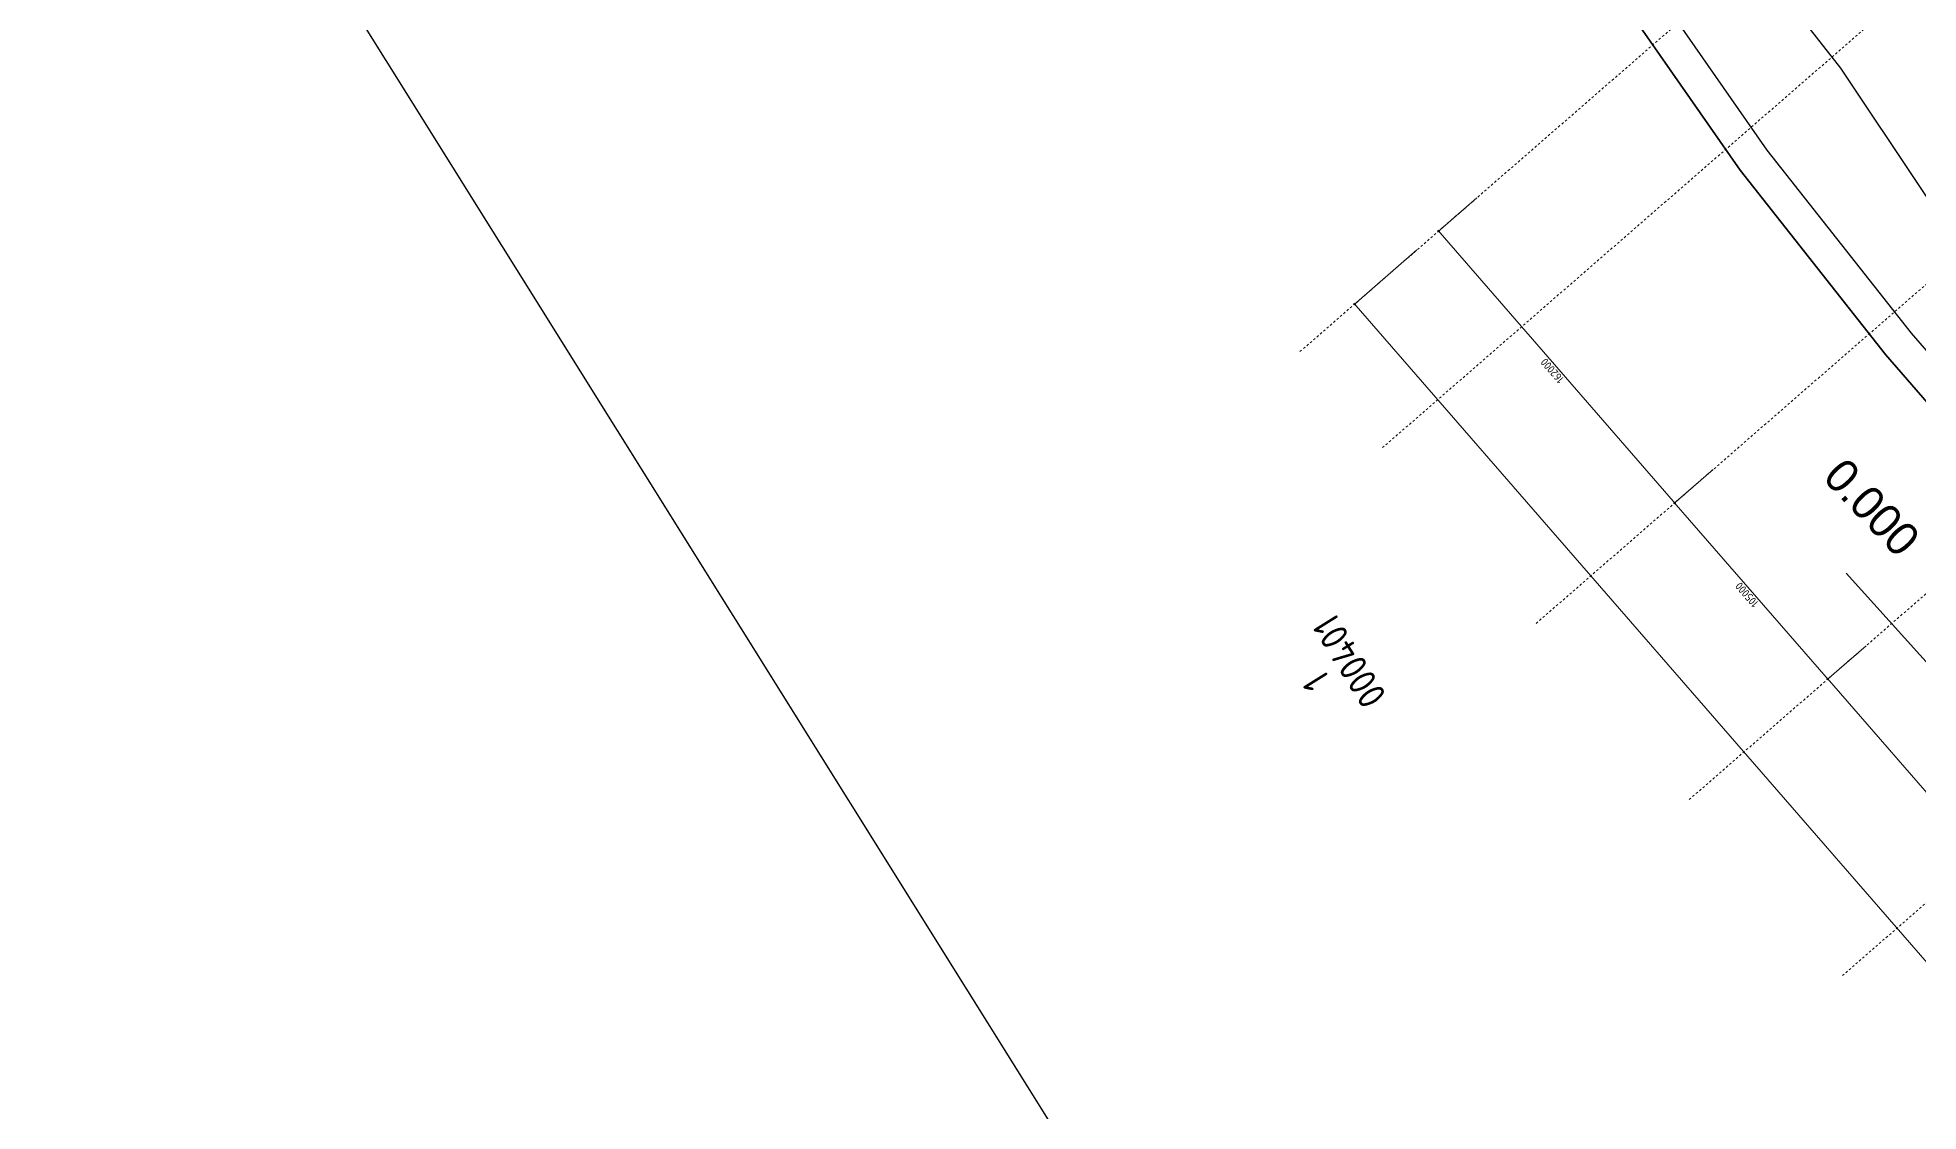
# Model space of a CAD drawing. Header units: metres. Extents: x 507649 to 508899, y 6966965 to 6967377.
# Drawn here: x 507649 to 507733.6, y 6967167.9 to 6967216.2 of the extents above; entities that cross this region are included whole.
import ezdxf

# ---------------------------------------------------------------- set-up
doc = ezdxf.new("R2010")
doc.units = ezdxf.units.M
doc.header["$PDMODE"] = 1
doc.linetypes.add('CENTER', pattern=[20, 12.5, -2.5, 2.5, -2.5])
doc.linetypes.add('Grid Line', pattern=[2.1, 1.2, -0.3, 0.3, -0.3])
doc.layers.get('DEFPOINTS').update_dxf_attribs({"color": 11})
for name, color, linetype in [('C_ALIGNMENT', 3, 'CENTER'), ('C_TEXT_2.5', 7, 'Continuous'), ('mga2020bdy', 252, 'Continuous'), ('mga2020DR_UNLINED', 252, 'Continuous'), ('TOPO_BANK', 252, 'Continuous')]:
    doc.layers.add(name, color=color, linetype=linetype)
doc.layers.add('D_UG_PIPES', color=252, linetype='EXIST_SWD', lineweight=0)
doc.layers.add('G-ANNO-TEXT', color=47, linetype='Continuous', lineweight=5, plot=False)
doc.layers.add('S-GRID', color=47, linetype='Continuous', lineweight=5, plot=False)
doc.layers.add('VPORTS_FRAMES', color=11, linetype='Continuous', plot=False)
doc.styles.add('Annotative', font='txt')
doc.styles.add('Arial Narrow', font='ISOCP.shx', dxfattribs={"height": 125})
doc.styles.add('Arial_1', font='ISOCP.shx', dxfattribs={"height": 360})
doc.styles.get("Standard").update_dxf_attribs({"font": 'ARIALN.TTF'})
doc.linetypes.add('EXIST_SWD', pattern='A,5,-2.5,5,-2,["SWD",Standard,S=2.5,R=0,X=0,Y=-1.25],-8,5,-2.5,5,-2.5', length=37.5)
doc.dimstyles.new('2_5-CON-Diagonal-_mm__O', dxfattribs={"dimscale": 30.48, "dimtxt": 127.532425, "dimasz": 2.46063, "dimexe": 1.64042, "dimexo": 0.0625, "dimgap": 2.46063, "dimtad": 1, "dimdec": 0, "dimlfac": 10, "dimzin": 0, "dimdsep": 46, "dimtxsty": 'Arial_1', "dimblk1": 'OBLIQUE', "dimblk2": 'OBLIQUE', "dimsah": 1, "dimcen": 0.09, "dimdle": 1.64042, "dimazin": 0, "dimtfac": 1, "dimtdec": 4, "dimtix": 1, "dimtmove": 0, "dimatfit": 3, "dimfxl": 8.2021, "dimfxlon": 1, "dimtvp": 1, "dimtfill": 1, "dimtolj": 1, "dimtzin": 0, "dimlwd": 15, "dimlwe": 15, "dimarcsym": 2})

# ---------------------------------------------------------------- blocks, each defined once
blk = doc.blocks.new('XD_HATCH')
at = {"layer": 'VPORTS_FRAMES'}
blk.add_lwpolyline([(507821.282, 6966964.794), (507649.023, 6967240.319), (507863.311, 6967374.293), (508035.571, 6967098.768)], close=True, dxfattribs=at)
blk = doc.blocks.new('XE_SURVEY')
at = {"layer": 'D_UG_PIPES', "flags": 128}
blk.add_lwpolyline([(507730.39, 6967192.149), (507734.956, 6967187.093), (507748.424, 6967172.325), (507762.335, 6967157.828), (507776.089, 6967143.52), (507789.792, 6967128.719), (507803.398, 6967114.121), (507817.013, 6967099.51), (507829.191, 6967086.966), (507847.66, 6967072.393), (507863.731, 6967060.243), (507881.366, 6967049.225), (507899.904, 6967040.191)], dxfattribs=at)
at = {"layer": 'mga2020bdy'}
blk.add_polyline3d([(507741.448, 6967191.296, 2.95), (507732.158, 6967201.984, 2.908), (507725.624, 6967210.28, 2.942), (507718.425, 6967220.62, 3.001), (507719.655, 6967221.477, 3.001), (507723.614, 6967223.282, 4.711), (507719.388, 6967229.717, 4.479), (507719.413, 6967229.941, 4.329), (507720.049, 6967230.404, 4.321), (507721.279, 6967231.211, 4.304), (507722.359, 6967232.424, 4.343), (507722.591, 6967232.607, 4.347), (507725.12, 6967234.215, 4.399), (507729.394, 6967236.807, 4.457), (507733.025, 6967239.048, 4.469), (507736.099, 6967240.948, 4.453)], dxfattribs=at)
at = {"layer": 'mga2020DR_UNLINED'}
for points in [[(507719.655, 6967221.477, 3.001), (507726.83, 6967211.173, 2.942), (507733.314, 6967202.941, 2.908), (507742.556, 6967192.306, 2.95), (507748.036, 6967186.574, 2.922), (507759.449, 6967174.233, 2.823), (507766.835, 6967165.905, 2.91), (507776.754, 6967155.916, 2.926), (507782.976, 6967149.165, 2.841), (507792.845, 6967138.935, 2.836), (507799.31, 6967131.655, 2.706), (507808.649, 6967121.772, 2.696), (507816.116, 6967114.832, 2.686), (507823.987, 6967105.773, 2.549), (507829.108, 6967100.656, 2.613), (507837.266, 6967092.595, 2.659), (507844.835, 6967085.994, 2.546), (507855.938, 6967076.896, 2.622), (507862.665, 6967071.986, 2.527), (507870.951, 6967065.735, 2.562), (507888.287, 6967056.493, 2.548), (507894.371, 6967052.844, 2.434), (507903.927, 6967049.994, 2.542)], [(507718.425, 6967220.62, 3.001), (507725.624, 6967210.28, 2.942), (507732.158, 6967201.984, 2.908), (507741.448, 6967191.296, 2.95), (507746.943, 6967185.547, 2.922), (507758.338, 6967173.226, 2.823), (507765.741, 6967164.879, 2.91), (507775.67, 6967154.879, 2.926), (507781.885, 6967148.136, 2.841), (507791.744, 6967137.916, 2.836), (507798.204, 6967130.642, 2.706), (507807.592, 6967120.707, 2.696), (507815.036, 6967113.788, 2.686), (507822.89, 6967104.75, 2.549), (507828.052, 6967099.593, 2.613), (507836.245, 6967091.495, 2.659), (507843.867, 6967084.849, 2.546), (507855.02, 6967075.71, 2.622), (507861.771, 6967070.782, 2.527), (507870.142, 6967064.468, 2.562), (507887.548, 6967055.187, 2.548), (507893.762, 6967051.462, 2.434), (507903.498, 6967048.557, 2.542)]]:
    blk.add_polyline3d(points, dxfattribs=at)
at = {"layer": 'TOPO_BANK'}
blk.add_polyline3d([(507723.895, 6967222.829, 4.371), (507730.134, 6967214.871, 4.105), (507737.489, 6967203.859, 3.688), (507743.512, 6967195.586, 3.655), (507750.898, 6967187.875, 3.554), (507760.503, 6967177.016, 3.598), (507770.647, 6967167.036, 3.639), (507777.921, 6967158.471, 3.477), (507785.998, 6967150.322, 3.457), (507794.026, 6967141.443, 3.458), (507803.174, 6967132.304, 3.515), (507810.571, 6967124.666, 3.543), (507819.277, 6967116.234, 3.546), (507826.23, 6967109.289, 3.707), (507832.809, 6967102.051, 3.721)], dxfattribs=at)
blk = doc.blocks.new('_Oblique')
at = {"color": 0, "linetype": 'ByBlock', "lineweight": -2}
blk.add_line((-0.5, -0.5), (0.5, 0.5), dxfattribs=at)
blk = doc.blocks.new('*D120')
at = {"layer": 'DEFPOINTS', "color": 0, "transparency": 16777216}
for p in [(-2268883, 4080661), (-2268525, 4078402), (-2289267, 4075116)]:
    blk.add_point(p, dxfattribs=at)
at = {"layer": 'G-ANNO-TEXT', "color": 0, "lineweight": 15, "transparency": 16777216}
for p, q in [((-2289674, 4077368), (-2268834, 4080669)), ((-2268526, 4078404), (-2268891, 4080711)), ((-2289267, 4075118), (-2289632, 4077425))]:
    blk.add_line(p, q, dxfattribs=at)
at = {"layer": 'G-ANNO-TEXT', "color": 0, "lineweight": 15, "transparency": 16777216, "xscale": 75, "yscale": 75, "zscale": 75}
for p, rotation in [((-2268883, 4080661), 9.000328390140016), ((-2289625, 4077376), 189.00032839014)]:
    blk.add_blockref('_Oblique', p, dxfattribs=dict(at, rotation=rotation))
at = {"layer": 'G-ANNO-TEXT', "color": 0, "lineweight": 15, "transparency": 16777216, "insert": (-2279294, 4079274), "char_height": 360, "width": 576.84, "attachment_point": 5, "rotation": 9.00033, "style": 'Arial_1', "bg_fill": 3, "box_fill_scale": 1.1, "bg_fill_color": 256, "bg_fill_true_color": 13158600, "bg_fill_transparency": 0}
blk.add_mtext('\\A1;210000', dxfattribs=at)
blk = doc.blocks.new('*D121')
at = {"layer": 'DEFPOINTS', "color": 0, "transparency": 16777216}
for p in [(-2258512, 4082304), (-2258155, 4080044), (-2268525, 4078402)]:
    blk.add_point(p, dxfattribs=at)
at = {"layer": 'G-ANNO-TEXT', "color": 0, "lineweight": 15, "transparency": 16777216}
for p, q in [((-2268933, 4080654), (-2258463, 4082312)), ((-2258155, 4080046), (-2258520, 4082353)), ((-2268526, 4078404), (-2268891, 4080711))]:
    blk.add_line(p, q, dxfattribs=at)
at = {"layer": 'G-ANNO-TEXT', "color": 0, "lineweight": 15, "transparency": 16777216, "xscale": 75, "yscale": 75, "zscale": 75}
for p, rotation in [((-2258512, 4082304), 9.000328390140016), ((-2268883, 4080661), 189.00032839014)]:
    blk.add_blockref('_Oblique', p, dxfattribs=dict(at, rotation=rotation))
at = {"layer": 'G-ANNO-TEXT', "color": 0, "lineweight": 15, "transparency": 16777216, "insert": (-2263738, 4081738), "char_height": 360, "width": 576.84, "attachment_point": 5, "rotation": 9.00033, "style": 'Arial_1', "bg_fill": 3, "box_fill_scale": 1.1, "bg_fill_color": 256, "bg_fill_true_color": 13158600, "bg_fill_transparency": 0}
blk.add_mtext('\\A1;105000', dxfattribs=at)
blk = doc.blocks.new('*D122')
at = {"layer": 'DEFPOINTS', "color": 0, "transparency": 16777216}
for p in [(-2242512, 4084838), (-2242154, 4082579), (-2258155, 4080044)]:
    blk.add_point(p, dxfattribs=at)
at = {"layer": 'G-ANNO-TEXT', "color": 0, "lineweight": 15, "transparency": 16777216}
for p, q in [((-2258562, 4082296), (-2242463, 4084846)), ((-2242154, 4082580), (-2242520, 4084888)), ((-2258155, 4080046), (-2258520, 4082353))]:
    blk.add_line(p, q, dxfattribs=at)
at = {"layer": 'G-ANNO-TEXT', "color": 0, "lineweight": 15, "transparency": 16777216, "xscale": 75, "yscale": 75, "zscale": 75}
for p, rotation in [((-2242512, 4084838), 9.000328390140016), ((-2258512, 4082304), 189.00032839014)]:
    blk.add_blockref('_Oblique', p, dxfattribs=dict(at, rotation=rotation))
at = {"layer": 'G-ANNO-TEXT', "color": 0, "lineweight": 15, "transparency": 16777216, "insert": (-2250553, 4083827), "char_height": 360, "width": 576.84, "attachment_point": 5, "rotation": 9.00033, "style": 'Arial_1', "bg_fill": 3, "box_fill_scale": 1.1, "bg_fill_color": 256, "bg_fill_true_color": 13158600, "bg_fill_transparency": 0}
blk.add_mtext('\\A1;162000', dxfattribs=at)
blk = doc.blocks.new('*D134')
at = {"layer": 'DEFPOINTS', "color": 0, "transparency": 16777216}
for p in [(-2243295, 4089781), (-2242714, 4086112), (-2331141, 4071014)]:
    blk.add_point(p, dxfattribs=at)
at = {"layer": 'G-ANNO-TEXT', "color": 0, "lineweight": 15, "transparency": 16777216}
for p, q in [((-2331940, 4075741), (-2243245, 4089789)), ((-2242714, 4086113), (-2243303, 4089830)), ((-2331141, 4071016), (-2331898, 4075798))]:
    blk.add_line(p, q, dxfattribs=at)
at = {"layer": 'G-ANNO-TEXT', "color": 0, "lineweight": 15, "transparency": 16777216, "xscale": 75, "yscale": 75, "zscale": 75}
for p, rotation in [((-2243295, 4089781), 9.000328390140016), ((-2331890, 4075748), 189.00032839014)]:
    blk.add_blockref('_Oblique', p, dxfattribs=dict(at, rotation=rotation))
at = {"layer": 'G-ANNO-TEXT', "color": 0, "lineweight": 15, "transparency": 16777216, "insert": (-2287633, 4083020), "char_height": 360, "width": 576.84, "attachment_point": 5, "rotation": 9.00033, "style": 'Arial_1', "bg_fill": 3, "box_fill_scale": 1.1, "bg_fill_color": 256, "bg_fill_true_color": 13158600, "bg_fill_transparency": 0}
blk.add_mtext('\\A1;897000', dxfattribs=at)
blk = doc.blocks.new('25027_BNP_Skygate Play-Sheet - 000101 - SITE PLAN')
at = {"layer": 'G-ANNO-TEXT', "char_height": 1250, "attachment_point": 1, "style": 'Arial Narrow'}
for s, insert, width in [('1', (-2257065.69, 4100874.56), 962.025), ('000401', (-2259050.69, 4099116.24), 5772.15)]:
    blk.add_mtext(s, dxfattribs=dict(at, insert=insert, width=width))
at = {"layer": 'G-ANNO-TEXT', "lineweight": 15}
dim = blk.add_linear_dim(base=(-2268883.17, 4080661.35), p1=(-2289266.69, 4075116.41), p2=(-2268525.25, 4078401.66), angle=9.0003284, dimstyle='2_5-CON-Diagonal-_mm__O', override={"dimpost": '<>', "dimfxl": 2100}, dxfattribs=at)
dim.commit()
dim.dimension.update_dxf_attribs({"geometry": '*D120', "text_midpoint": (-2279294.37, 4079274.35)})
dim = blk.add_linear_dim(base=(-2258512.45, 4082303.97), p1=(-2268525.25, 4078401.66), p2=(-2258154.54, 4080044.28), angle=9.0003284, dimstyle='2_5-CON-Diagonal-_mm__O', override={"dimpost": '<>', "dimfxl": 1050}, dxfattribs=at)
dim.commit()
dim.dimension.update_dxf_attribs({"geometry": '*D121', "text_midpoint": (-2263738.3, 4081738.28)})
dim = blk.add_linear_dim(base=(-2242511.91, 4084838.3), p1=(-2258154.54, 4080044.28), p2=(-2242154, 4082578.61), angle=9.0003284, dimstyle='2_5-CON-Diagonal-_mm__O', override={"dimpost": '<>', "dimfxl": 1620}, dxfattribs=at)
dim.commit()
dim.dimension.update_dxf_attribs({"geometry": '*D122', "text_midpoint": (-2250552.67, 4083826.75)})
dim = blk.add_linear_dim(base=(-2243294.79, 4089781.03), p1=(-2331140.55, 4071014.43), p2=(-2242713.58, 4086111.52), angle=9.0003284, dimstyle='2_5-CON-Diagonal-_mm__O', override={"dimpost": '<>', "dimfxl": 8970.647358}, dxfattribs=at)
dim.commit()
dim.dimension.update_dxf_attribs({"geometry": '*D134', "text_midpoint": (-2287633.06, 4083020.31)})
at = {"layer": 'S-GRID', "linetype": 'Grid Line'}
for p, q in [((-2229896.36, 4005189.76), (-2243808.06, 4093021.55)), ((-2235781.93, 4005912.8), (-2249437.88, 4092129.84)), ((-2245896.89, 4002655.43), (-2259808.6, 4090487.22)), ((-2256267.61, 4001012.81), (-2270179.32, 4088844.6)), ((-2266638.33, 3999370.19), (-2280550.03, 4087201.98))]:
    blk.add_line(p, q, dxfattribs=at)
blk = doc.blocks.new('XE_ARCH')
at = {"xscale": 0.001, "yscale": 0.001, "zscale": 0.001, "rotation": 121.996}
blk.add_blockref('25027_BNP_Skygate Play-Sheet - 000101 - SITE PLAN', (509988.126, 6971273.77), dxfattribs=at)

msp = doc.modelspace()

# ---------------------------------------------------------------- block references
at = {"layer": 'C_TEXT_2.5'}
for name in ['XD_HATCH', 'XE_SURVEY']:
    msp.add_blockref(name, (0, 0), dxfattribs=at)

# ---------------------------------------------------------------- next in the draw order: block references
msp.add_blockref('XE_ARCH', (0, 0), dxfattribs=at)

# ---------------------------------------------------------------- next in the draw order: texts
at = {"layer": 'C_ALIGNMENT', "color": 3, "linetype": 'Continuous', "lineweight": -3, "insert": (507733.276, 6967193.287), "char_height": 1.5, "width": 5.05, "attachment_point": 6, "rotation": 313.52831, "style": 'Annotative', "bg_fill": 3, "box_fill_scale": 1.25, "bg_fill_color": 256, "bg_fill_true_color": 13158600, "bg_fill_transparency": 0}
msp.add_mtext('0.000', dxfattribs=at)

doc.saveas('drawing.dxf')
